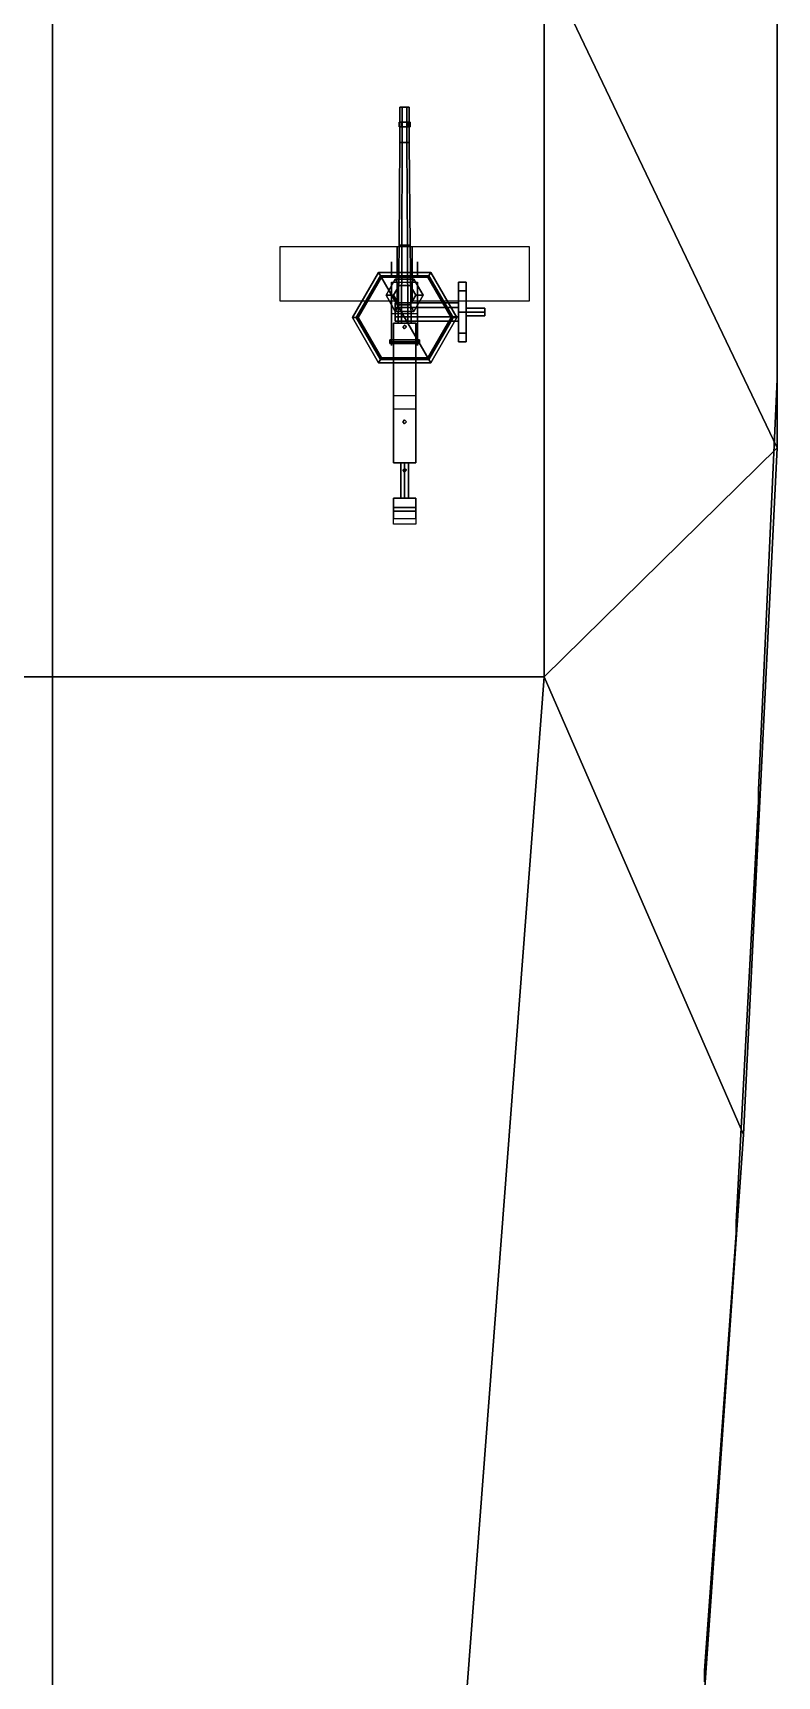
# Model space of a CAD drawing. Extents: x -5.2 to 5.2, y -30 to 29.6.
# Drawn here: x 1.2 to 5.2, y -15.05 to -6.22 of the extents above; entities that cross this region are included whole.
import ezdxf

# ---------------------------------------------------------------- set-up
doc = ezdxf.new("R2010")
doc.units = 0
doc.layers.get('0').update_dxf_attribs({"linetype": 'CONTINUOUS'})
for name, color, linetype in [('GUN', 1, 'CONTINUOUS'), ('RAILINGS', 6, 'CONTINUOUS'), ('SLEEVE', 5, 'CONTINUOUS'), ('TURRET', 2, 'CONTINUOUS')]:
    doc.layers.add(name, color=color, linetype=linetype)

msp = doc.modelspace()

# ---------------------------------------------------------------- linework, layer by layer
for points in [[(5.2, -8.45, 0.7), (5.2, 0.72, 0.75), (3.95, -2.31, 0.74), (3.95, -5.83, 0.72)], [(5.2, -8.45), (5.2, 0.72), (5.2, 0.72, 0.75), (5.2, -8.45, 0.7)], [(5.2, -8.45, 0.7), (5.2, -8.45, 0.7), (3.95, -5.83, 0.72), (3.95, -9.68, 0.7)], [(2.95, -7.75, 0.78), (3.075, -7.5335, 0.78), (3.06, -7.5075, 0.75), (2.92, -7.75, 0.75)], [(3.06, -7.5075, 0.7), (2.92, -7.75, 0.7), (2.92, -7.75, 0.75), (3.06, -7.5075, 0.75)], [(3.075, -7.5335, 0.78), (2.95, -7.75, 0.78), (2.95, -7.75, 1.39), (3.075, -7.5335, 1.39)], [(3.075, -7.5335, 0.78), (3.325, -7.5335, 0.78), (3.34, -7.5075, 0.75), (3.06, -7.5075, 0.75)], [(3.34, -7.5075, 0.7), (3.06, -7.5075, 0.7), (3.06, -7.5075, 0.75), (3.34, -7.5075, 0.75)], [(3.325, -7.5335, 0.78), (3.075, -7.5335, 0.78), (3.075, -7.5335, 1.39), (3.325, -7.5335, 1.39)], [(3.325, -7.5335, 0.78), (3.45, -7.75, 0.78), (3.48, -7.75, 0.75), (3.34, -7.5075, 0.75)], [(3.45, -7.75, 0.78), (3.325, -7.5335, 0.78), (3.325, -7.5335, 1.39), (3.45, -7.75, 1.39)], [(3.48, -7.75, 0.7), (3.34, -7.5075, 0.7), (3.34, -7.5075, 0.75), (3.48, -7.75, 0.75)], [(3.075, -7.9665, 0.78), (2.95, -7.75, 0.78), (2.92, -7.75, 0.75), (3.06, -7.9925, 0.75)], [(2.92, -7.75, 0.7), (3.06, -7.9925, 0.7), (3.06, -7.9925, 0.75), (2.92, -7.75, 0.75)], [(2.95, -7.75, 0.78), (3.075, -7.9665, 0.78), (3.075, -7.9665, 1.39), (2.95, -7.75, 1.39)], [(3.325, -7.9665, 0.78), (3.45, -7.75, 0.78), (3.45, -7.75, 1.39), (3.325, -7.9665, 1.39)], [(3.45, -7.75, 0.78), (3.325, -7.9665, 0.78), (3.34, -7.9925, 0.75), (3.48, -7.75, 0.75)], [(3.34, -7.9925, 0.7), (3.48, -7.75, 0.7), (3.48, -7.75, 0.75), (3.34, -7.9925, 0.75)], [(3.325, -7.9665, 0.78), (3.075, -7.9665, 0.78), (3.06, -7.9925, 0.75), (3.34, -7.9925, 0.75)], [(3.06, -7.9925, 0.7), (3.34, -7.9925, 0.7), (3.34, -7.9925, 0.75), (3.06, -7.9925, 0.75)], [(3.075, -7.9665, 0.78), (3.325, -7.9665, 0.78), (3.325, -7.9665, 1.39), (3.075, -7.9665, 1.39)], [(5.02, -12.14, 0.68), (5.2, -8.45, 0.7), (3.95, -9.68, 0.7)], [(5.02, -12.14), (5.2, -8.45), (5.2, -8.45, 0.7), (5.02, -12.14, 0.68)], [(4.78, -15.57, 0.68), (5.02, -12.14, 0.68), (3.95, -9.68, 0.7), (3.26, -18.72, 0.68)], [(4.78, -15.57), (5.02, -12.14), (5.02, -12.14, 0.68), (4.78, -15.57, 0.68)]]:
    msp.add_3dface(points)
at = {"color": 3}
for points in [[(1.31, -5.83, 1.25), (-1.31, -5.83, 1.25), (-1.31, -9.68, 1.25), (1.31, -9.68, 1.25)], [(3.95, -9.68, 0.7), (3.95, -5.83, 0.72), (1.31, -5.83, 1.25), (1.31, -9.68, 1.25)], [(1.31, -9.68, 1.25), (-1.31, -9.68, 1.25), (-1.31, -18.72, 1.12), (1.31, -18.72, 1.12)], [(3.26, -18.72, 0.68), (3.95, -9.68, 0.7), (1.31, -9.68, 1.25), (1.31, -18.72, 1.12)]]:
    msp.add_3dface(points, dxfattribs=at)
at = {"layer": 'GUN'}
for points in [[(3.2125, -6.62, 1.7383), (3.1875, -6.62, 1.7383), (3.175, -6.62, 1.76), (3.225, -6.62, 1.76)], [(3.225, -6.62, 1.76), (3.175, -6.62, 1.76), (3.1875, -6.62, 1.7817), (3.2125, -6.62, 1.7817)], [(3.175, -6.62, 1.76), (3.1875, -6.62, 1.7383), (3.1875, -6.81, 1.7383), (3.175, -6.81, 1.76)], [(3.1875, -6.62, 1.7817), (3.175, -6.62, 1.76), (3.175, -6.81, 1.76), (3.1875, -6.81, 1.7817)], [(3.1875, -6.62, 1.7383), (3.2125, -6.62, 1.7383), (3.2125, -6.81, 1.7383), (3.1875, -6.81, 1.7383)], [(3.2125, -6.62, 1.7817), (3.1875, -6.62, 1.7817), (3.1875, -6.81, 1.7817), (3.2125, -6.81, 1.7817)], [(3.2125, -6.62, 1.7383), (3.225, -6.62, 1.76), (3.225, -6.81, 1.76), (3.2125, -6.81, 1.7383)], [(3.225, -6.62, 1.76), (3.2125, -6.62, 1.7817), (3.2125, -6.81, 1.7817), (3.225, -6.81, 1.76)], [(3.23, -6.7, 1.76), (3.17, -6.7, 1.76), (3.185, -6.7, 1.786), (3.215, -6.7, 1.786)], [(3.215, -6.7, 1.734), (3.185, -6.7, 1.734), (3.17, -6.7, 1.76), (3.23, -6.7, 1.76)], [(3.17, -6.7, 1.76), (3.185, -6.7, 1.734), (3.185, -6.725, 1.734), (3.17, -6.725, 1.76)], [(3.185, -6.7, 1.786), (3.17, -6.7, 1.76), (3.17, -6.725, 1.76), (3.185, -6.725, 1.786)], [(3.185, -6.7, 1.734), (3.215, -6.7, 1.734), (3.215, -6.725, 1.734), (3.185, -6.725, 1.734)], [(3.215, -6.7, 1.786), (3.185, -6.7, 1.786), (3.185, -6.725, 1.786), (3.215, -6.725, 1.786)], [(3.215, -6.7, 1.734), (3.23, -6.7, 1.76), (3.23, -6.725, 1.76), (3.215, -6.725, 1.734)], [(3.23, -6.7, 1.76), (3.215, -6.7, 1.786), (3.215, -6.725, 1.786), (3.23, -6.725, 1.76)], [(3.23, -6.725, 1.76), (3.17, -6.725, 1.76), (3.185, -6.725, 1.734), (3.215, -6.725, 1.734)], [(3.215, -6.725, 1.786), (3.185, -6.725, 1.786), (3.17, -6.725, 1.76), (3.23, -6.725, 1.76)], [(3.17, -7.36, 1.76), (3.185, -7.36, 1.786), (3.1875, -6.81, 1.7817), (3.175, -6.81, 1.76)], [(3.185, -7.36, 1.734), (3.17, -7.36, 1.76), (3.175, -6.81, 1.76), (3.1875, -6.81, 1.7383)], [(3.185, -7.36, 1.786), (3.215, -7.36, 1.786), (3.2125, -6.81, 1.7817), (3.1875, -6.81, 1.7817)], [(3.215, -7.36, 1.734), (3.185, -7.36, 1.734), (3.1875, -6.81, 1.7383), (3.2125, -6.81, 1.7383)], [(3.215, -7.36, 1.786), (3.23, -7.36, 1.76), (3.225, -6.81, 1.76), (3.2125, -6.81, 1.7817)], [(3.23, -7.36, 1.76), (3.215, -7.36, 1.734), (3.2125, -6.81, 1.7383), (3.225, -6.81, 1.76)], [(3.17, -7.36, 1.76), (3.185, -7.36, 1.734), (3.1825, -7.78, 1.7297), (3.165, -7.78, 1.76)], [(3.185, -7.36, 1.786), (3.17, -7.36, 1.76), (3.165, -7.78, 1.76), (3.1825, -7.78, 1.7903)], [(3.185, -7.36, 1.734), (3.215, -7.36, 1.734), (3.2175, -7.78, 1.7297), (3.1825, -7.78, 1.7297)], [(3.215, -7.36, 1.786), (3.185, -7.36, 1.786), (3.1825, -7.78, 1.7903), (3.2175, -7.78, 1.7903)], [(3.215, -7.36, 1.734), (3.23, -7.36, 1.76), (3.235, -7.78, 1.76), (3.2175, -7.78, 1.7297)], [(3.23, -7.36, 1.76), (3.215, -7.36, 1.786), (3.2175, -7.78, 1.7903), (3.235, -7.78, 1.76)]]:
    msp.add_3dface(points, dxfattribs=at)
at = {"layer": 'RAILINGS'}
for points in [[(5.2, -6.25, 0.71), (5.2, -6.25, 1.69), (5.2, -6.19, 1.69), (5.2, -6.19, 0.71)], [(5.2, -6.19, 0.71), (5.2, -6.19, 1.69), (5.2, -6.25, 1.69), (5.2, -6.25, 0.71)], [(5.2, -6.25, 1.69), (5.2, -8.02, 1.69), (5.2, -8.02, 1.61), (5.2, -6.25, 1.61)], [(5.2, -6.25, 1.61), (5.2, -8.02, 1.61), (5.2, -8.02, 1.69), (5.2, -6.25, 1.69)], [(5.2, -6.25, 1.2), (5.2, -8.02, 1.2), (5.2, -8.02, 1.12), (5.2, -6.25, 1.12)], [(5.2, -6.25, 1.12), (5.2, -8.02, 1.12), (5.2, -8.02, 1.2), (5.2, -6.25, 1.2)], [(5.2, -8.02, 0.7), (5.2, -8.02, 1.69), (5.2, -8.08, 1.69), (5.2, -8.08, 0.7)], [(5.2, -8.08, 0.7), (5.2, -8.08, 1.69), (5.2, -8.02, 1.69), (5.2, -8.02, 0.7)], [(5.2, -8.08, 1.61), (5.1, -10.29, 1.61), (5.1, -10.29, 1.69), (5.2, -8.08, 1.69)], [(5.2, -8.08, 1.69), (5.1, -10.29, 1.69), (5.1, -10.29, 1.61), (5.2, -8.08, 1.61)], [(5.2, -8.08, 1.2), (5.1, -10.29, 1.2), (5.1, -10.29, 1.12), (5.2, -8.08, 1.12)], [(5.2, -8.08, 1.12), (5.1, -10.29, 1.12), (5.1, -10.29, 1.2), (5.2, -8.08, 1.2)], [(5.1, -10.35, 0.69), (5.1, -10.35, 1.69), (5.1, -10.29, 1.69), (5.1, -10.29, 0.69)], [(5.1, -10.29, 0.69), (5.1, -10.29, 1.69), (5.1, -10.35, 1.69), (5.1, -10.35, 0.69)], [(5.1, -10.35, 1.69), (4.98, -12.61, 1.69), (4.98, -12.61, 1.61), (5.1, -10.35, 1.61)], [(5.1, -10.35, 1.61), (4.98, -12.61, 1.61), (4.98, -12.61, 1.69), (5.1, -10.35, 1.69)], [(5.1, -10.35, 1.12), (4.98, -12.61, 1.12), (4.98, -12.61, 1.2), (5.1, -10.35, 1.2)], [(5.1, -10.35, 1.2), (4.98, -12.61, 1.2), (4.98, -12.61, 1.12), (5.1, -10.35, 1.12)], [(4.98, -12.61, 0.68), (4.98, -12.61, 1.69), (4.98, -12.67, 1.69), (4.98, -12.67, 0.68)], [(4.98, -12.67, 0.68), (4.98, -12.67, 1.69), (4.98, -12.61, 1.69), (4.98, -12.61, 0.68)], [(4.98, -12.67, 1.61), (4.81, -15.02, 1.61), (4.81, -15.02, 1.69), (4.98, -12.67, 1.69)], [(4.98, -12.67, 1.69), (4.81, -15.02, 1.69), (4.81, -15.02, 1.61), (4.98, -12.67, 1.61)], [(4.98, -12.67, 1.2), (4.81, -15.02, 1.2), (4.81, -15.02, 1.12), (4.98, -12.67, 1.12)], [(4.98, -12.67, 1.12), (4.81, -15.02, 1.12), (4.81, -15.02, 1.2), (4.98, -12.67, 1.2)], [(4.81, -15.08, 0.68), (4.81, -15.08, 1.69), (4.81, -15.02, 1.69), (4.81, -15.02, 0.68)], [(4.81, -15.02, 0.68), (4.81, -15.02, 1.69), (4.81, -15.08, 1.69), (4.81, -15.08, 0.68)]]:
    msp.add_3dface(points, dxfattribs=at)
at = {"layer": 'SLEEVE'}
for points in [[(3.26, -7.78, 1.73), (3.26, -7.87, 1.68), (3.14, -7.87, 1.68), (3.14, -7.78, 1.73)], [(3.26, -7.78, 1.79), (3.26, -7.78, 1.73), (3.14, -7.78, 1.73), (3.14, -7.78, 1.79)], [(3.14, -7.78, 1.73), (3.14, -7.87, 1.68), (3.14, -7.87, 1.83), (3.14, -7.78, 1.79)], [(3.14, -7.78, 1.79), (3.14, -7.87, 1.83), (3.26, -7.87, 1.83), (3.26, -7.78, 1.79)], [(3.19, -7.8, 1.93), (3.2, -7.81, 1.93), (3.21, -7.8, 1.93), (3.2, -7.79, 1.93)], [(3.2, -7.79, 1.79), (3.19, -7.8, 1.79), (3.19, -7.8, 1.93), (3.2, -7.79, 1.93)], [(3.19, -7.8, 1.79), (3.2, -7.81, 1.8), (3.2, -7.81, 1.93), (3.19, -7.8, 1.93)], [(3.21, -7.8, 1.79), (3.2, -7.79, 1.79), (3.2, -7.79, 1.93), (3.21, -7.8, 1.93)], [(3.2, -7.81, 1.8), (3.21, -7.8, 1.79), (3.21, -7.8, 1.93), (3.2, -7.81, 1.93)], [(3.26, -7.87, 1.83), (3.26, -7.87, 1.68), (3.26, -7.78, 1.73), (3.26, -7.78, 1.79)], [(3.12, -7.89, 1.76), (3.12, -7.88, 1.77), (3.12, -7.87, 1.76), (3.12, -7.88, 1.75)], [(3.28, -7.87, 1.76), (3.28, -7.88, 1.75), (3.12, -7.88, 1.75), (3.12, -7.87, 1.76)], [(3.28, -7.88, 1.77), (3.28, -7.87, 1.76), (3.12, -7.87, 1.76), (3.12, -7.88, 1.77)], [(3.28, -7.88, 1.75), (3.28, -7.89, 1.76), (3.12, -7.89, 1.76), (3.12, -7.88, 1.75)], [(3.28, -7.89, 1.76), (3.28, -7.88, 1.77), (3.12, -7.88, 1.77), (3.12, -7.89, 1.76)], [(3.26, -7.87, 1.68), (3.26, -8.53, 1.68), (3.14, -8.53, 1.68), (3.14, -7.87, 1.68)], [(3.14, -7.87, 1.83), (3.14, -8.53, 1.83), (3.26, -8.53, 1.83), (3.26, -7.87, 1.83)], [(3.14, -7.87, 1.68), (3.14, -8.53, 1.68), (3.14, -8.53, 1.83), (3.14, -7.87, 1.83)], [(3.26, -8.53, 1.83), (3.26, -8.53, 1.68), (3.26, -7.87, 1.68), (3.26, -7.87, 1.83)], [(3.28, -7.88, 1.75), (3.28, -7.87, 1.76), (3.28, -7.88, 1.77), (3.28, -7.89, 1.76)], [(3.14, -8.17, 1.83), (3.14, -8.24, 1.95), (3.26, -8.24, 1.95), (3.26, -8.17, 1.83)], [(3.19, -8.31, 2), (3.2, -8.32, 2), (3.21, -8.31, 2), (3.2, -8.3, 2)], [(3.2, -8.3, 1.83), (3.19, -8.31, 1.83), (3.19, -8.31, 2), (3.2, -8.3, 2)], [(3.21, -8.31, 1.83), (3.2, -8.3, 1.83), (3.2, -8.3, 2), (3.21, -8.31, 2)], [(3.19, -8.31, 1.83), (3.2, -8.32, 1.83), (3.2, -8.32, 2), (3.19, -8.31, 2)], [(3.2, -8.32, 1.83), (3.21, -8.31, 1.83), (3.21, -8.31, 2), (3.2, -8.32, 2)], [(3.14, -8.53, 1.83), (3.14, -8.53, 1.68), (3.26, -8.53, 1.68), (3.26, -8.53, 1.83)], [(3.18, -8.53, 1.75), (3.2, -8.53, 1.73), (3.2, -8.72, 1.73), (3.18, -8.72, 1.75)], [(3.2, -8.53, 1.77), (3.18, -8.53, 1.75), (3.18, -8.72, 1.75), (3.2, -8.72, 1.77)], [(3.2, -8.56, 1.68), (3.21, -8.57, 1.68), (3.2, -8.58, 1.68), (3.19, -8.57, 1.68)], [(3.19, -8.57, 1.88), (3.2, -8.58, 1.88), (3.21, -8.57, 1.88), (3.2, -8.56, 1.88)], [(3.2, -8.56, 1.68), (3.19, -8.57, 1.68), (3.19, -8.57, 1.88), (3.2, -8.56, 1.88)], [(3.2, -8.53, 1.73), (3.22, -8.53, 1.75), (3.22, -8.72, 1.75), (3.2, -8.72, 1.73)], [(3.22, -8.53, 1.75), (3.2, -8.53, 1.77), (3.2, -8.72, 1.77), (3.22, -8.72, 1.75)], [(3.21, -8.57, 1.68), (3.2, -8.56, 1.68), (3.2, -8.56, 1.88), (3.21, -8.57, 1.88)], [(3.19, -8.57, 1.68), (3.2, -8.58, 1.68), (3.2, -8.58, 1.88), (3.19, -8.57, 1.88)], [(3.2, -8.58, 1.68), (3.21, -8.57, 1.68), (3.21, -8.57, 1.88), (3.2, -8.58, 1.88)], [(3.14, -8.72, 1.7), (3.14, -8.77, 1.63), (3.26, -8.77, 1.63), (3.26, -8.72, 1.7)], [(3.14, -8.79, 1.85), (3.14, -8.72, 1.78), (3.26, -8.72, 1.78), (3.26, -8.79, 1.85)], [(3.14, -8.72, 1.78), (3.14, -8.72, 1.7), (3.26, -8.72, 1.7), (3.26, -8.72, 1.78)], [(3.14, -8.77, 1.63), (3.14, -8.83, 1.6), (3.26, -8.83, 1.6), (3.26, -8.77, 1.63)], [(3.14, -8.86, 1.85), (3.14, -8.79, 1.85), (3.26, -8.79, 1.85), (3.26, -8.86, 1.85)]]:
    msp.add_3dface(points, dxfattribs=at)
at = {"layer": 'TURRET'}
for points in [[(3.16, -7.37, 1.12), (2.53, -7.37, 1.12), (2.53, -7.66, 2.08), (3.16, -7.66, 2.08)], [(3.24, -7.37, 1.12), (3.16, -7.37, 1.12), (3.16, -7.5301, 1.6499), (3.24, -7.5301, 1.6499)], [(3.87, -7.37, 1.12), (3.24, -7.37, 1.12), (3.24, -7.66, 2.08), (3.87, -7.66, 2.08)], [(3.13, -7.53, 1.39), (3.13, -7.45, 1.38), (3.13, -7.48, 1.48), (3.13, -7.53, 1.43)], [(3.27, -7.53, 1.39), (3.27, -7.45, 1.38), (3.27, -7.48, 1.48), (3.27, -7.53, 1.43)], [(3.07, -7.9752, 1.39), (2.94, -7.75, 1.39), (3.07, -7.5248, 1.39), (3.33, -7.9752, 1.39)], [(2.94, -7.75, 1.43), (3.07, -7.9752, 1.43), (3.33, -7.9752, 1.43), (3.07, -7.5248, 1.43)], [(3.07, -7.5248, 1.39), (2.94, -7.75, 1.39), (2.94, -7.75, 1.43), (3.07, -7.5248, 1.43)], [(3.33, -7.9752, 1.39), (3.07, -7.5248, 1.39), (3.33, -7.5248, 1.39), (3.46, -7.75, 1.39)], [(3.07, -7.5248, 1.43), (3.33, -7.9752, 1.43), (3.46, -7.75, 1.43), (3.33, -7.5248, 1.43)], [(3.33, -7.5248, 1.39), (3.07, -7.5248, 1.39), (3.07, -7.5248, 1.43), (3.33, -7.5248, 1.43)], [(3.15, -7.5434, 1.43), (3.1, -7.63, 1.43), (3.1, -7.63, 1.52), (3.15, -7.5434, 1.52)], [(3.14, -7.63, 1.56), (3.17, -7.578, 1.56), (3.15, -7.5434, 1.52), (3.1, -7.63, 1.52)], [(3.13, -7.73, 1.58), (3.13, -7.56, 1.58), (3.13, -7.56, 1.61), (3.13, -7.71, 1.65)], [(3.13, -7.73, 1.58), (3.13, -7.56, 1.58), (3.27, -7.56, 1.58), (3.27, -7.73, 1.58)], [(3.17, -7.578, 1.56), (3.14, -7.63, 1.56), (3.14, -7.63, 1.58), (3.17, -7.578, 1.58)], [(3.25, -7.5434, 1.43), (3.15, -7.5434, 1.43), (3.15, -7.5434, 1.52), (3.25, -7.5434, 1.52)], [(3.17, -7.578, 1.56), (3.23, -7.578, 1.56), (3.25, -7.5434, 1.52), (3.15, -7.5434, 1.52)], [(3.23, -7.578, 1.56), (3.17, -7.578, 1.56), (3.17, -7.578, 1.58), (3.23, -7.578, 1.58)], [(3.23, -7.578, 1.56), (3.26, -7.63, 1.56), (3.3, -7.63, 1.52), (3.25, -7.5434, 1.52)], [(3.26, -7.63, 1.56), (3.23, -7.578, 1.56), (3.23, -7.578, 1.58), (3.26, -7.63, 1.58)], [(3.3, -7.63, 1.43), (3.25, -7.5434, 1.43), (3.25, -7.5434, 1.52), (3.3, -7.63, 1.52)], [(3.27, -7.73, 1.58), (3.27, -7.56, 1.58), (3.27, -7.56, 1.61), (3.27, -7.71, 1.65)], [(3.46, -7.75, 1.39), (3.33, -7.5248, 1.39), (3.33, -7.5248, 1.43), (3.46, -7.75, 1.43)], [(3.49, -7.72, 1.63), (3.49, -7.6069, 1.5831), (3.49, -7.56, 1.47), (3.49, -7.8331, 1.5831)], [(3.49, -7.56, 1.47), (3.49, -7.6069, 1.5831), (3.53, -7.6069, 1.5831), (3.53, -7.56, 1.47)], [(3.49, -7.8331, 1.5831), (3.49, -7.56, 1.47), (3.49, -7.6069, 1.3569), (3.49, -7.88, 1.47)], [(3.49, -7.6069, 1.3569), (3.49, -7.56, 1.47), (3.53, -7.56, 1.47), (3.53, -7.6069, 1.3569)], [(3.53, -7.8331, 1.5831), (3.53, -7.56, 1.47), (3.53, -7.6069, 1.5831), (3.53, -7.72, 1.63)], [(3.53, -7.88, 1.47), (3.53, -7.6069, 1.3569), (3.53, -7.56, 1.47), (3.53, -7.8331, 1.5831)], [(3.1, -7.63, 1.43), (3.15, -7.7166, 1.43), (3.15, -7.7166, 1.52), (3.1, -7.63, 1.52)], [(3.17, -7.682, 1.56), (3.14, -7.63, 1.56), (3.1, -7.63, 1.52), (3.15, -7.7166, 1.52)], [(3.14, -7.63, 1.56), (3.17, -7.682, 1.56), (3.17, -7.682, 1.58), (3.14, -7.63, 1.58)], [(3.15, -7.695, 1.4267), (3.15, -7.67, 1.47), (3.49, -7.67, 1.47), (3.49, -7.695, 1.4267)], [(3.15, -7.67, 1.47), (3.15, -7.695, 1.5133), (3.49, -7.695, 1.5133), (3.49, -7.67, 1.47)], [(3.15, -7.695, 1.5133), (3.15, -7.67, 1.47), (3.15, -7.695, 1.4267), (3.15, -7.745, 1.5133)], [(3.23, -7.682, 1.56), (3.17, -7.682, 1.56), (3.15, -7.7166, 1.52), (3.25, -7.7166, 1.52)], [(3.17, -7.682, 1.56), (3.23, -7.682, 1.56), (3.23, -7.682, 1.58), (3.17, -7.682, 1.58)], [(3.23, -7.682, 1.56), (3.26, -7.63, 1.56), (3.26, -7.63, 1.58), (3.23, -7.682, 1.58)], [(3.26, -7.63, 1.56), (3.23, -7.682, 1.56), (3.25, -7.7166, 1.52), (3.3, -7.63, 1.52)], [(3.25, -7.7166, 1.43), (3.3, -7.63, 1.43), (3.3, -7.63, 1.52), (3.25, -7.7166, 1.52)], [(3.49, -7.72, 1.31), (3.49, -7.6069, 1.3569), (3.53, -7.6069, 1.3569), (3.53, -7.72, 1.31)], [(3.49, -7.88, 1.47), (3.49, -7.6069, 1.3569), (3.49, -7.72, 1.31), (3.49, -7.8331, 1.3569)], [(3.49, -7.6069, 1.5831), (3.49, -7.72, 1.63), (3.53, -7.72, 1.63), (3.53, -7.6069, 1.5831)], [(3.53, -7.8331, 1.3569), (3.53, -7.72, 1.31), (3.53, -7.6069, 1.3569), (3.53, -7.88, 1.47)], [(2.94, -7.75, 1.39), (3.07, -7.9752, 1.39), (3.07, -7.9752, 1.43), (2.94, -7.75, 1.43)], [(3.13, -7.79, 1.62), (3.13, -7.73, 1.58), (3.13, -7.71, 1.65), (3.13, -7.75, 1.67)], [(3.13, -7.83, 1.67), (3.13, -7.79, 1.62), (3.13, -7.75, 1.67), (3.13, -7.78, 1.74)], [(3.15, -7.745, 1.4267), (3.15, -7.695, 1.4267), (3.49, -7.695, 1.4267), (3.49, -7.745, 1.4267)], [(3.15, -7.695, 1.5133), (3.15, -7.745, 1.5133), (3.49, -7.745, 1.5133), (3.49, -7.695, 1.5133)], [(3.15, -7.745, 1.5133), (3.15, -7.695, 1.4267), (3.15, -7.745, 1.4267), (3.15, -7.77, 1.47)], [(3.15, -7.7166, 1.43), (3.25, -7.7166, 1.43), (3.25, -7.7166, 1.52), (3.15, -7.7166, 1.52)], [(3.15, -7.77, 1.47), (3.15, -7.745, 1.4267), (3.49, -7.745, 1.4267), (3.49, -7.77, 1.47)], [(3.15, -7.745, 1.5133), (3.15, -7.77, 1.47), (3.49, -7.77, 1.47), (3.49, -7.745, 1.5133)], [(3.27, -7.79, 1.62), (3.27, -7.73, 1.58), (3.27, -7.71, 1.65), (3.27, -7.75, 1.67)], [(3.27, -7.83, 1.67), (3.27, -7.79, 1.62), (3.27, -7.75, 1.67), (3.27, -7.78, 1.74)], [(3.33, -7.9752, 1.39), (3.46, -7.75, 1.39), (3.46, -7.75, 1.43), (3.33, -7.9752, 1.43)], [(3.49, -7.8331, 1.3569), (3.49, -7.72, 1.31), (3.53, -7.72, 1.31), (3.53, -7.8331, 1.3569)], [(3.49, -7.72, 1.63), (3.49, -7.8331, 1.5831), (3.53, -7.8331, 1.5831), (3.53, -7.72, 1.63)], [(3.53, -7.7, 1.35), (3.53, -7.72, 1.37), (3.63, -7.72, 1.37), (3.63, -7.7, 1.35)], [(3.53, -7.72, 1.33), (3.53, -7.7, 1.35), (3.63, -7.7, 1.35), (3.63, -7.72, 1.33)], [(3.53, -7.72, 1.37), (3.53, -7.74, 1.35), (3.63, -7.74, 1.35), (3.63, -7.72, 1.37)], [(3.53, -7.74, 1.35), (3.53, -7.72, 1.33), (3.63, -7.72, 1.33), (3.63, -7.74, 1.35)], [(3.63, -7.74, 1.35), (3.63, -7.72, 1.33), (3.63, -7.7, 1.35), (3.63, -7.72, 1.37)], [(3.13, -7.83, 1.73), (3.13, -7.83, 1.67), (3.13, -7.78, 1.74), (3.13, -7.83, 1.76)], [(3.13, -7.9, 1.74), (3.13, -7.83, 1.73), (3.13, -7.83, 1.76), (3.13, -7.88, 1.79)], [(3.27, -7.83, 1.73), (3.27, -7.83, 1.67), (3.27, -7.78, 1.74), (3.27, -7.83, 1.76)], [(3.27, -7.9, 1.74), (3.27, -7.83, 1.73), (3.27, -7.83, 1.76), (3.27, -7.88, 1.79)], [(3.49, -7.8331, 1.5831), (3.49, -7.88, 1.47), (3.53, -7.88, 1.47), (3.53, -7.8331, 1.5831)], [(3.49, -7.88, 1.47), (3.49, -7.8331, 1.3569), (3.53, -7.8331, 1.3569), (3.53, -7.88, 1.47)], [(3.07, -7.9752, 1.39), (3.33, -7.9752, 1.39), (3.33, -7.9752, 1.43), (3.07, -7.9752, 1.43)]]:
    msp.add_3dface(points, dxfattribs=at)

doc.saveas('drawing.dxf')
